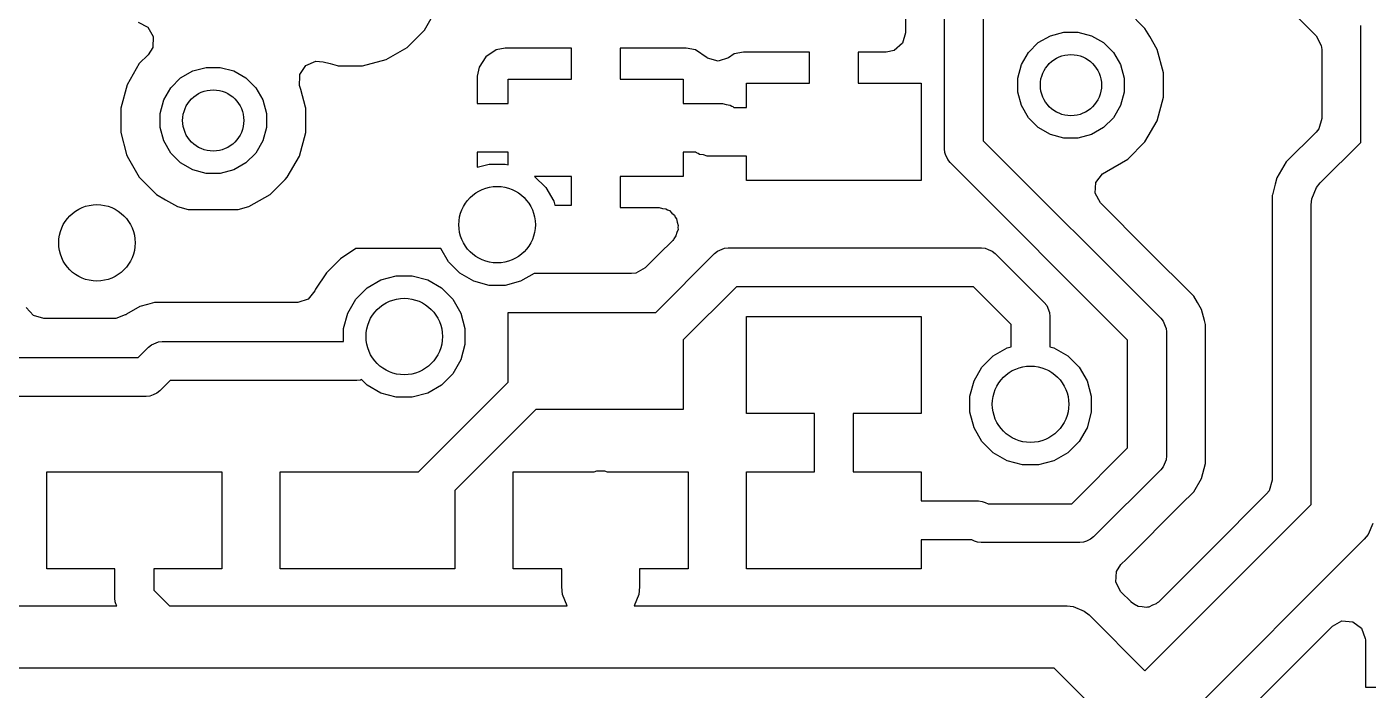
# Model space of a CAD drawing. Extents: x 3.09 to 4.62, y -6.46 to -3.15.
# Drawn here: x 3.4324 to 3.7775, y -5.3037 to -5.133 of the extents above; entities that cross this region are included whole.
import ezdxf

# ---------------------------------------------------------------- set-up
doc = ezdxf.new("R2010")
doc.units = 0
doc.header["$MEASUREMENT"] = 0
doc.layers.add('BLACK', color=7, linetype='CONTINUOUS')

msp = doc.modelspace()

# ---------------------------------------------------------------- linework, layer by layer
at = {"layer": 'BLACK', "linetype": 'CONTINUOUS'}
for p, q in [((3.74081, -5.11207), (3.76408, -5.13535)), ((3.66844, -5.16439), (3.66844, -5.11798)), ((3.67844, -5.12006), (3.67844, -5.16232)), ((3.53466, -5.13385), (3.53779, -5.12843)), ((3.46104, -5.13179), (3.46352, -5.13309)), ((3.65843, -5.12929), (3.65843, -5.13454)), ((3.72004, -5.13339), (3.71561, -5.12896)), ((3.46352, -5.13309), (3.4649, -5.13552)), ((3.53023, -5.13828), (3.53466, -5.13385)), ((3.65843, -5.13454), (3.65764, -5.13722)), ((3.69261, -5.13707), (3.69573, -5.13527)), ((3.69573, -5.13527), (3.6992, -5.13434)), ((3.6992, -5.13434), (3.7028, -5.13434)), ((3.7028, -5.13434), (3.70627, -5.13527)), ((3.70627, -5.13527), (3.70939, -5.13707)), ((3.72127, -5.13552), (3.72004, -5.13339)), ((3.72004, -5.13339), (3.72004, -5.13339)), ((3.76408, -5.13535), (3.76542, -5.1378)), ((3.77556, -5.16276), (3.77556, -5.13265)), ((3.46475, -5.13831), (3.46358, -5.14017)), ((3.4649, -5.13552), (3.46475, -5.13831)), ((3.5248, -5.14142), (3.53023, -5.13828)), ((3.55312, -5.13894), (3.55047, -5.14071)), ((3.55545, -5.13848), (3.55312, -5.13894)), ((3.57249, -5.13848), (3.55545, -5.13848)), ((3.57249, -5.14648), (3.57249, -5.13848)), ((3.60203, -5.13848), (3.58499, -5.13848)), ((3.58499, -5.13848), (3.58499, -5.14648)), ((3.60436, -5.13894), (3.60203, -5.13848)), ((3.60738, -5.14096), (3.60436, -5.13894)), ((3.65764, -5.13722), (3.65553, -5.13905)), ((3.69007, -5.13961), (3.69261, -5.13707)), ((3.70939, -5.13707), (3.71193, -5.13961)), ((3.72318, -5.13881), (3.72127, -5.13552)), ((3.7248, -5.14487), (3.72318, -5.13881)), ((3.76542, -5.1378), (3.76554, -5.13886)), ((3.76554, -5.13886), (3.76554, -5.15656)), ((3.46358, -5.14017), (3.46127, -5.14247)), ((3.50417, -5.14297), (3.50674, -5.14187)), ((3.50674, -5.14187), (3.50862, -5.142)), ((3.50862, -5.142), (3.51037, -5.14247)), ((3.51875, -5.14304), (3.5248, -5.14142)), ((3.55047, -5.14071), (3.5487, -5.14335)), ((3.60753, -5.14105), (3.60738, -5.14096)), ((3.61022, -5.14179), (3.60753, -5.14105)), ((3.61289, -5.14096), (3.61022, -5.14179)), ((3.61438, -5.13996), (3.61289, -5.14096)), ((3.61671, -5.1395), (3.61438, -5.13996)), ((3.63375, -5.1395), (3.61671, -5.1395)), ((3.63375, -5.1475), (3.63375, -5.1395)), ((3.65346, -5.1395), (3.64625, -5.1395)), ((3.64625, -5.1395), (3.64625, -5.1475)), ((3.65553, -5.13905), (3.65346, -5.1395)), ((3.68827, -5.14273), (3.69007, -5.13961)), ((3.71193, -5.13961), (3.71373, -5.14273)), ((3.46127, -5.14247), (3.45814, -5.1479)), ((3.46127, -5.14247), (3.46127, -5.14247)), ((3.47193, -5.14615), (3.47504, -5.14436)), ((3.47504, -5.14436), (3.47852, -5.14342)), ((3.47852, -5.14342), (3.48211, -5.14342)), ((3.48211, -5.14342), (3.48559, -5.14436)), ((3.48559, -5.14436), (3.4887, -5.14615)), ((3.50254, -5.14808), (3.5026, -5.14569)), ((3.5026, -5.14569), (3.50261, -5.14528)), ((3.50261, -5.14528), (3.50417, -5.14297)), ((3.51037, -5.14247), (3.51222, -5.14297)), ((3.51222, -5.14297), (3.51248, -5.14304)), ((3.51248, -5.14304), (3.51248, -5.14304)), ((3.51248, -5.14304), (3.51875, -5.14304)), ((3.51875, -5.14304), (3.51875, -5.14304)), ((3.5487, -5.14335), (3.54824, -5.14569)), ((3.54824, -5.14569), (3.54824, -5.15273)), ((3.68734, -5.1462), (3.68827, -5.14273)), ((3.71373, -5.14273), (3.71466, -5.1462)), ((3.7248, -5.15113), (3.7248, -5.14487)), ((3.45814, -5.1479), (3.45652, -5.15395)), ((3.45814, -5.1479), (3.45814, -5.1479)), ((3.46758, -5.15181), (3.46938, -5.1487)), ((3.46938, -5.1487), (3.47193, -5.14615)), ((3.4887, -5.14615), (3.49125, -5.1487)), ((3.49125, -5.1487), (3.49305, -5.15181)), ((3.50283, -5.14915), (3.50254, -5.14808)), ((3.50404, -5.15367), (3.50283, -5.14915)), ((3.55624, -5.15273), (3.55624, -5.14648)), ((3.55624, -5.14648), (3.57249, -5.14648)), ((3.58499, -5.14648), (3.60124, -5.14648)), ((3.60124, -5.14648), (3.60124, -5.15273)), ((3.6175, -5.15375), (3.6175, -5.1475)), ((3.6175, -5.1475), (3.63375, -5.1475)), ((3.64625, -5.1475), (3.6625, -5.1475)), ((3.6625, -5.1475), (3.6625, -5.1725)), ((3.68734, -5.1498), (3.68734, -5.1462)), ((3.71466, -5.1462), (3.71466, -5.1498)), ((3.46665, -5.15529), (3.46758, -5.15181)), ((3.49305, -5.15181), (3.49398, -5.15529)), ((3.54824, -5.15273), (3.55624, -5.15273)), ((3.60124, -5.15273), (3.61136, -5.15273)), ((3.61136, -5.15273), (3.61232, -5.15301)), ((3.68827, -5.15327), (3.68734, -5.1498)), ((3.71466, -5.1498), (3.71373, -5.15327)), ((3.72318, -5.15719), (3.7248, -5.15113)), ((3.45652, -5.15395), (3.45652, -5.16022)), ((3.46665, -5.15889), (3.46665, -5.15529)), ((3.49398, -5.15529), (3.49398, -5.15889)), ((3.50411, -5.15395), (3.50404, -5.15367)), ((3.50411, -5.16022), (3.50411, -5.15395)), ((3.61232, -5.15301), (3.61332, -5.15313)), ((3.61332, -5.15313), (3.61377, -5.15343)), ((3.61377, -5.15343), (3.61404, -5.15351)), ((3.61404, -5.15351), (3.61425, -5.15375)), ((3.61425, -5.15375), (3.6175, -5.15375)), ((3.69007, -5.15639), (3.68827, -5.15327)), ((3.71373, -5.15327), (3.71193, -5.15639)), ((3.46758, -5.16236), (3.46665, -5.15889)), ((3.49398, -5.15889), (3.49305, -5.16236)), ((3.69261, -5.15893), (3.69007, -5.15639)), ((3.69573, -5.16073), (3.69261, -5.15893)), ((3.70939, -5.15893), (3.70627, -5.16073)), ((3.71193, -5.15639), (3.70939, -5.15893)), ((3.72004, -5.16261), (3.72318, -5.15719)), ((3.76475, -5.15924), (3.76408, -5.16007)), ((3.76554, -5.15656), (3.76475, -5.15924)), ((3.45652, -5.16022), (3.45802, -5.16585)), ((3.46938, -5.16548), (3.46758, -5.16236)), ((3.49305, -5.16236), (3.49125, -5.16548)), ((3.50249, -5.16627), (3.50411, -5.16022)), ((3.67844, -5.16232), (3.72412, -5.20799)), ((3.6992, -5.16166), (3.69573, -5.16073)), ((3.7028, -5.16166), (3.6992, -5.16166)), ((3.70627, -5.16073), (3.7028, -5.16166)), ((3.71561, -5.16704), (3.72004, -5.16261)), ((3.76408, -5.16007), (3.75639, -5.16776)), ((3.76515, -5.17317), (3.77556, -5.16276)), ((3.45802, -5.16585), (3.45814, -5.16627)), ((3.45814, -5.16627), (3.45814, -5.16627)), ((3.45814, -5.16627), (3.46127, -5.1717)), ((3.47193, -5.16802), (3.46938, -5.16548)), ((3.49125, -5.16548), (3.4887, -5.16802)), ((3.49936, -5.1717), (3.50249, -5.16627)), ((3.55624, -5.16523), (3.54824, -5.16523)), ((3.54824, -5.16523), (3.54824, -5.16912)), ((3.55624, -5.16852), (3.55624, -5.16523)), ((3.60441, -5.16523), (3.60124, -5.16523)), ((3.60124, -5.16523), (3.60124, -5.17148)), ((3.6047, -5.16546), (3.60441, -5.16523)), ((3.6051, -5.16558), (3.6047, -5.16546)), ((3.60542, -5.16585), (3.6051, -5.16558)), ((3.60642, -5.16597), (3.60542, -5.16585)), ((3.60738, -5.16625), (3.60642, -5.16597)), ((3.6175, -5.16625), (3.60738, -5.16625)), ((3.6175, -5.1725), (3.6175, -5.16625)), ((3.66854, -5.16537), (3.66844, -5.16439)), ((3.66874, -5.16585), (3.66854, -5.16537)), ((3.66854, -5.16537), (3.66854, -5.16537)), ((3.66929, -5.16717), (3.66874, -5.16585)), ((3.47504, -5.16982), (3.47193, -5.16802)), ((3.47852, -5.17075), (3.47504, -5.16982)), ((3.48559, -5.16982), (3.48211, -5.17075)), ((3.4887, -5.16802), (3.48559, -5.16982)), ((3.54824, -5.16912), (3.5513, -5.1683)), ((3.5513, -5.1683), (3.55541, -5.1683)), ((3.55541, -5.1683), (3.55624, -5.16852)), ((3.66991, -5.16793), (3.66929, -5.16717)), ((3.66929, -5.16717), (3.66929, -5.16717)), ((3.71558, -5.2136), (3.66991, -5.16793)), ((3.71019, -5.17018), (3.71561, -5.16704)), ((3.75639, -5.16776), (3.75401, -5.17187)), ((3.75639, -5.16776), (3.75639, -5.16776)), ((3.46127, -5.1717), (3.46127, -5.1717)), ((3.46127, -5.1717), (3.4657, -5.17613)), ((3.48211, -5.17075), (3.47852, -5.17075)), ((3.49493, -5.17613), (3.49879, -5.17226)), ((3.49879, -5.17226), (3.49936, -5.1717)), ((3.563, -5.17148), (3.56585, -5.17432)), ((3.57249, -5.17148), (3.563, -5.17148)), ((3.57249, -5.17891), (3.57249, -5.17148)), ((3.60124, -5.17148), (3.58499, -5.17148)), ((3.58499, -5.17148), (3.58499, -5.17948)), ((3.6625, -5.1725), (3.6175, -5.1725)), ((3.70723, -5.17582), (3.70743, -5.17303)), ((3.70743, -5.17303), (3.7091, -5.17079)), ((3.7091, -5.17079), (3.71018, -5.17018)), ((3.71018, -5.17018), (3.71019, -5.17018)), ((3.71019, -5.17018), (3.71019, -5.17018)), ((3.75401, -5.17187), (3.75358, -5.17349)), ((3.76415, -5.17438), (3.76515, -5.17317)), ((3.4657, -5.17613), (3.4657, -5.17613)), ((3.4657, -5.17613), (3.4657, -5.17613)), ((3.4657, -5.17613), (3.4657, -5.17613)), ((3.4657, -5.17613), (3.4657, -5.17613)), ((3.4657, -5.17613), (3.46805, -5.17749)), ((3.4895, -5.17926), (3.49493, -5.17613)), ((3.56585, -5.17432), (3.56791, -5.17788)), ((3.70857, -5.17827), (3.70723, -5.17582)), ((3.7528, -5.17641), (3.75279, -5.17646)), ((3.75279, -5.17646), (3.75279, -5.24968)), ((3.75284, -5.17624), (3.7528, -5.17641)), ((3.7528, -5.17641), (3.7528, -5.17641)), ((3.75358, -5.17349), (3.75284, -5.17624)), ((3.76298, -5.17722), (3.76415, -5.17438)), ((3.46805, -5.17749), (3.47113, -5.17926)), ((3.47113, -5.17926), (3.47388, -5.18)), ((3.47388, -5.18), (3.48675, -5.18)), ((3.48675, -5.18), (3.4895, -5.17926)), ((3.56791, -5.17788), (3.56818, -5.17891)), ((3.56818, -5.17891), (3.57249, -5.17891)), ((3.58499, -5.17948), (3.59502, -5.17948)), ((3.59502, -5.17948), (3.59587, -5.17973)), ((3.59587, -5.17973), (3.59676, -5.17979)), ((3.59676, -5.17979), (3.59719, -5.18011)), ((3.59719, -5.18011), (3.5977, -5.18026)), ((3.5977, -5.18026), (3.59829, -5.18093)), ((3.72064, -5.19034), (3.70857, -5.17827)), ((3.76281, -5.17883), (3.76296, -5.17727)), ((3.76281, -5.25588), (3.76281, -5.17883)), ((3.76296, -5.17727), (3.76298, -5.17722)), ((3.59829, -5.18093), (3.59899, -5.18146)), ((3.59899, -5.18146), (3.59918, -5.18197)), ((3.59918, -5.18197), (3.59954, -5.18238)), ((3.59954, -5.18238), (3.59966, -5.18325)), ((3.59966, -5.18325), (3.59997, -5.18408)), ((3.59938, -5.18681), (3.59885, -5.18752)), ((3.59957, -5.18595), (3.59938, -5.18681)), ((3.59993, -5.18514), (3.59957, -5.18595)), ((3.59997, -5.18408), (3.59986, -5.18461)), ((3.59986, -5.18461), (3.59993, -5.18514)), ((3.51704, -5.19), (3.51304, -5.19267)), ((3.53884, -5.19), (3.51704, -5.19)), ((3.54086, -5.1935), (3.53884, -5.19)), ((3.59853, -5.18794), (3.59499, -5.19148)), ((3.59877, -5.18769), (3.59853, -5.18794)), ((3.59885, -5.18752), (3.59877, -5.18769)), ((3.61006, -5.19072), (3.61186, -5.18998)), ((3.61186, -5.18998), (3.61283, -5.18988)), ((3.61186, -5.18998), (3.61186, -5.18998)), ((3.61283, -5.18988), (3.67799, -5.18988)), ((3.67799, -5.18988), (3.67897, -5.18998)), ((3.67897, -5.18998), (3.67897, -5.18998)), ((3.67897, -5.18998), (3.67971, -5.19029)), ((3.67971, -5.19029), (3.68077, -5.19072)), ((3.7326, -5.2023), (3.72064, -5.19034)), ((3.51304, -5.19267), (3.50945, -5.19626)), ((3.51304, -5.19267), (3.51304, -5.19267)), ((3.54377, -5.1964), (3.54086, -5.1935)), ((3.59499, -5.19148), (3.59147, -5.195)), ((3.59417, -5.20648), (3.6093, -5.19135)), ((3.6093, -5.19135), (3.61006, -5.19072)), ((3.68077, -5.19072), (3.68077, -5.19072)), ((3.68077, -5.19072), (3.68153, -5.19135)), ((3.68153, -5.19135), (3.68878, -5.1986)), ((3.50945, -5.19626), (3.50663, -5.20048)), ((3.50945, -5.19626), (3.50945, -5.19626)), ((3.52344, -5.19814), (3.52741, -5.19708)), ((3.52741, -5.19708), (3.53152, -5.19708)), ((3.53152, -5.19708), (3.53549, -5.19814)), ((3.54733, -5.19846), (3.54377, -5.1964)), ((3.56286, -5.19646), (3.55938, -5.19846)), ((3.58796, -5.19646), (3.56286, -5.19646)), ((3.58902, -5.19634), (3.58796, -5.19646)), ((3.59147, -5.195), (3.58902, -5.19634)), ((3.50646, -5.20089), (3.50471, -5.20307)), ((3.50663, -5.20048), (3.50646, -5.20089)), ((3.50663, -5.20048), (3.50663, -5.20048)), ((3.51697, -5.2031), (3.51988, -5.20019)), ((3.51988, -5.20019), (3.52344, -5.19814)), ((3.53549, -5.19814), (3.53905, -5.20019)), ((3.53905, -5.20019), (3.54196, -5.2031)), ((3.5513, -5.19952), (3.54733, -5.19846)), ((3.55541, -5.19952), (3.5513, -5.19952)), ((3.55938, -5.19846), (3.55541, -5.19952)), ((3.61491, -5.19988), (3.60124, -5.21355)), ((3.67592, -5.19988), (3.61491, -5.19988)), ((3.68171, -5.20567), (3.67592, -5.19988)), ((3.68878, -5.1986), (3.68878, -5.1986)), ((3.68878, -5.1986), (3.69414, -5.20396)), ((3.46336, -5.20446), (3.4614, -5.20498)), ((3.46522, -5.20396), (3.46336, -5.20446)), ((3.50188, -5.20396), (3.46522, -5.20396)), ((3.50206, -5.20395), (3.50188, -5.20396)), ((3.50471, -5.20307), (3.50206, -5.20395)), ((3.51492, -5.20666), (3.51697, -5.2031)), ((3.54196, -5.2031), (3.54402, -5.20666)), ((3.69414, -5.20396), (3.69477, -5.20472)), ((3.73355, -5.20396), (3.7326, -5.2023)), ((3.7326, -5.2023), (3.7326, -5.2023)), ((3.73458, -5.20573), (3.73355, -5.20396)), ((3.43403, -5.2073), (3.4322, -5.20519)), ((3.43671, -5.20809), (3.43403, -5.2073)), ((3.45769, -5.20712), (3.45523, -5.20807)), ((3.4577, -5.20712), (3.45769, -5.20712)), ((3.45769, -5.20712), (3.45769, -5.20712)), ((3.45784, -5.20707), (3.4577, -5.20712)), ((3.45798, -5.20696), (3.45784, -5.20707)), ((3.4614, -5.20498), (3.45798, -5.20696)), ((3.51385, -5.21063), (3.51492, -5.20666)), ((3.54402, -5.20666), (3.54508, -5.21063)), ((3.55624, -5.22441), (3.55624, -5.20648)), ((3.55624, -5.20648), (3.59417, -5.20648)), ((3.6175, -5.2325), (3.6175, -5.2075)), ((3.6175, -5.2075), (3.6625, -5.2075)), ((3.6625, -5.2075), (3.6625, -5.2325)), ((3.68561, -5.20957), (3.68171, -5.20567)), ((3.68171, -5.20567), (3.68171, -5.20567)), ((3.69477, -5.20472), (3.69551, -5.20652)), ((3.69551, -5.20652), (3.69551, -5.20652)), ((3.69551, -5.20652), (3.69561, -5.2075)), ((3.69561, -5.2075), (3.69561, -5.2153)), ((3.73534, -5.20856), (3.73458, -5.20573)), ((3.45482, -5.20809), (3.43671, -5.20809)), ((3.45523, -5.20807), (3.45482, -5.20809)), ((3.51385, -5.21398), (3.51385, -5.21063)), ((3.54508, -5.21063), (3.54508, -5.21474)), ((3.68561, -5.2153), (3.68561, -5.20957)), ((3.72412, -5.20799), (3.72474, -5.20875)), ((3.72474, -5.20875), (3.72543, -5.21041)), ((3.72543, -5.21041), (3.72549, -5.21055)), ((3.72549, -5.21055), (3.72558, -5.21153)), ((3.7356, -5.20955), (3.73534, -5.20856)), ((3.7356, -5.2139), (3.7356, -5.20955)), ((3.46366, -5.21544), (3.46442, -5.21482)), ((3.46442, -5.21482), (3.46622, -5.21407)), ((3.46442, -5.21482), (3.46442, -5.21482)), ((3.46622, -5.21407), (3.4672, -5.21398)), ((3.4672, -5.21398), (3.51385, -5.21398)), ((3.54508, -5.21474), (3.54402, -5.21872)), ((3.60124, -5.21355), (3.60124, -5.23148)), ((3.71558, -5.24134), (3.71558, -5.2136)), ((3.72558, -5.21153), (3.72558, -5.24341)), ((3.7356, -5.24539), (3.7356, -5.2139)), ((3.7356, -5.2139), (3.7356, -5.2139)), ((3.42211, -5.21811), (3.46099, -5.21811)), ((3.46099, -5.21811), (3.46366, -5.21544)), ((3.67811, -5.22054), (3.68102, -5.21763)), ((3.68102, -5.21763), (3.68458, -5.21557)), ((3.68458, -5.21557), (3.68561, -5.2153)), ((3.69561, -5.2153), (3.69663, -5.21557)), ((3.69663, -5.21557), (3.70019, -5.21763)), ((3.70019, -5.21763), (3.7031, -5.22054)), ((3.54402, -5.21872), (3.54196, -5.22228)), ((3.67606, -5.2241), (3.67811, -5.22054)), ((3.7031, -5.22054), (3.70516, -5.2241)), ((3.46927, -5.22398), (3.4666, -5.22665)), ((3.51724, -5.22398), (3.46927, -5.22398)), ((3.51822, -5.22388), (3.51724, -5.22398)), ((3.51847, -5.22378), (3.51822, -5.22388)), ((3.51822, -5.22388), (3.51822, -5.22388)), ((3.51988, -5.22518), (3.51847, -5.22378)), ((3.52344, -5.22724), (3.51988, -5.22518)), ((3.53315, -5.2475), (3.55624, -5.22441)), ((3.53905, -5.22518), (3.53549, -5.22724)), ((3.54196, -5.22228), (3.53905, -5.22518)), ((3.67499, -5.22807), (3.67606, -5.2241)), ((3.70516, -5.2241), (3.70622, -5.22807)), ((3.46306, -5.22811), (3.42211, -5.22811)), ((3.46404, -5.22801), (3.46306, -5.22811)), ((3.46488, -5.22767), (3.46404, -5.22801)), ((3.46404, -5.22801), (3.46404, -5.22801)), ((3.46584, -5.22727), (3.46488, -5.22767)), ((3.4666, -5.22665), (3.46584, -5.22727)), ((3.46584, -5.22727), (3.46584, -5.22727)), ((3.52741, -5.2283), (3.52344, -5.22724)), ((3.53152, -5.2283), (3.52741, -5.2283)), ((3.53549, -5.22724), (3.53152, -5.2283)), ((3.67499, -5.23218), (3.67499, -5.22807)), ((3.70622, -5.22807), (3.70622, -5.23218)), ((3.56331, -5.23148), (3.5425, -5.25229)), ((3.60124, -5.23148), (3.56331, -5.23148)), ((3.635, -5.2325), (3.6175, -5.2325)), ((3.635, -5.2475), (3.635, -5.2325)), ((3.6625, -5.2325), (3.645, -5.2325)), ((3.645, -5.2325), (3.645, -5.2475)), ((3.67606, -5.23615), (3.67499, -5.23218)), ((3.70622, -5.23218), (3.70516, -5.23615)), ((3.67811, -5.23971), (3.67606, -5.23615)), ((3.70516, -5.23615), (3.7031, -5.23971)), ((3.68102, -5.24262), (3.67811, -5.23971)), ((3.7031, -5.23971), (3.70019, -5.24262)), ((3.70121, -5.25571), (3.71558, -5.24134)), ((3.68458, -5.24467), (3.68102, -5.24262)), ((3.68855, -5.24574), (3.68458, -5.24467)), ((3.69266, -5.24574), (3.68855, -5.24574)), ((3.69663, -5.24467), (3.69266, -5.24574)), ((3.70019, -5.24262), (3.69663, -5.24467)), ((3.72549, -5.24439), (3.72474, -5.24619)), ((3.72558, -5.24341), (3.72549, -5.24439)), ((3.73458, -5.24921), (3.7356, -5.24539)), ((3.4375, -5.2725), (3.4375, -5.2475)), ((3.4375, -5.2475), (3.4825, -5.2475)), ((3.4825, -5.2475), (3.4825, -5.2725)), ((3.4975, -5.2725), (3.4975, -5.2475)), ((3.4975, -5.2475), (3.53315, -5.2475)), ((3.5575, -5.2725), (3.5575, -5.2475)), ((3.5575, -5.2475), (3.57835, -5.2475)), ((3.57835, -5.2475), (3.57902, -5.24722)), ((3.57902, -5.24722), (3.58098, -5.24722)), ((3.58098, -5.24722), (3.58165, -5.2475)), ((3.58165, -5.2475), (3.6025, -5.2475)), ((3.6025, -5.2475), (3.6025, -5.2725)), ((3.6175, -5.2725), (3.6175, -5.2475)), ((3.6175, -5.2475), (3.635, -5.2475)), ((3.645, -5.2475), (3.6625, -5.2475)), ((3.6625, -5.2475), (3.6625, -5.255)), ((3.72412, -5.24695), (3.70681, -5.26425)), ((3.72474, -5.24619), (3.72412, -5.24695)), ((3.72474, -5.24619), (3.72474, -5.24619)), ((3.7326, -5.25263), (3.73458, -5.24921)), ((3.5425, -5.25229), (3.5425, -5.2725)), ((3.7294, -5.25584), (3.7326, -5.25263)), ((3.7326, -5.25263), (3.7326, -5.25263)), ((3.752, -5.25236), (3.75133, -5.25318)), ((3.75279, -5.24968), (3.752, -5.25236)), ((3.6625, -5.255), (3.67722, -5.255)), ((3.67722, -5.255), (3.6782, -5.2551)), ((3.6782, -5.2551), (3.6782, -5.2551)), ((3.6782, -5.2551), (3.6789, -5.25539)), ((3.6789, -5.25539), (3.67969, -5.25571)), ((3.67969, -5.25571), (3.70121, -5.25571)), ((3.7153, -5.26994), (3.7294, -5.25584)), ((3.72, -5.29869), (3.76281, -5.25588)), ((3.7294, -5.25584), (3.7294, -5.25584)), ((3.75133, -5.25318), (3.73689, -5.26763)), ((3.77865, -5.26076), (3.77746, -5.26364)), ((3.67547, -5.265), (3.6625, -5.265)), ((3.6625, -5.265), (3.6625, -5.2725)), ((3.67622, -5.26531), (3.67547, -5.265)), ((3.67696, -5.26562), (3.67622, -5.26531)), ((3.67794, -5.26571), (3.67696, -5.26562)), ((3.67696, -5.26562), (3.67696, -5.26562)), ((3.70328, -5.26571), (3.67794, -5.26571)), ((3.70425, -5.26562), (3.70328, -5.26571)), ((3.705, -5.26531), (3.70425, -5.26562)), ((3.70425, -5.26562), (3.70425, -5.26562)), ((3.70606, -5.26487), (3.705, -5.26531)), ((3.70681, -5.26425), (3.70606, -5.26487)), ((3.70606, -5.26487), (3.70606, -5.26487)), ((3.77646, -5.26485), (3.728, -5.31331)), ((3.77746, -5.26364), (3.77646, -5.26485)), ((3.71387, -5.27137), (3.7153, -5.26994)), ((3.7153, -5.26994), (3.7153, -5.26994)), ((3.73689, -5.26763), (3.72351, -5.28101)), ((3.455, -5.2725), (3.4375, -5.2725)), ((3.455, -5.28), (3.455, -5.2725)), ((3.4825, -5.2725), (3.465, -5.2725)), ((3.465, -5.2725), (3.465, -5.27793)), ((3.5425, -5.2725), (3.4975, -5.2725)), ((3.57, -5.2725), (3.5575, -5.2725)), ((3.57, -5.27713), (3.57, -5.2725)), ((3.6025, -5.2725), (3.59, -5.2725)), ((3.59, -5.2725), (3.59, -5.27713)), ((3.6625, -5.2725), (3.6175, -5.2725)), ((3.71253, -5.27593), (3.71273, -5.27314)), ((3.71273, -5.27314), (3.71387, -5.27137)), ((3.71387, -5.27838), (3.71253, -5.27593)), ((3.4551, -5.28098), (3.455, -5.28)), ((3.465, -5.27793), (3.46907, -5.282)), ((3.57019, -5.27908), (3.57, -5.27713)), ((3.5714, -5.282), (3.57019, -5.27908)), ((3.58981, -5.27908), (3.5886, -5.282)), ((3.59, -5.27713), (3.58981, -5.27908)), ((3.71647, -5.28099), (3.71387, -5.27838)), ((3.35, -5.282), (3.45552, -5.282)), ((3.45529, -5.28145), (3.4551, -5.28098)), ((3.4551, -5.28098), (3.4551, -5.28098)), ((3.45552, -5.282), (3.45529, -5.28145)), ((3.46907, -5.282), (3.47, -5.282)), ((3.47, -5.282), (3.5714, -5.282)), ((3.5886, -5.282), (3.7, -5.282)), ((3.7, -5.282), (3.70156, -5.28215)), ((3.70156, -5.28215), (3.70156, -5.28215)), ((3.70156, -5.28215), (3.70444, -5.28335)), ((3.70444, -5.28335), (3.70566, -5.28434)), ((3.71649, -5.28101), (3.71647, -5.28099)), ((3.71762, -5.28185), (3.71649, -5.28101)), ((3.7179, -5.28192), (3.71762, -5.28185)), ((3.71827, -5.28215), (3.7179, -5.28192)), ((3.71932, -5.28222), (3.71827, -5.28215)), ((3.72035, -5.28245), (3.71932, -5.28222)), ((3.72069, -5.28232), (3.72035, -5.28245)), ((3.72105, -5.28235), (3.72069, -5.28232)), ((3.72198, -5.28184), (3.72105, -5.28235)), ((3.72297, -5.28147), (3.72198, -5.28184)), ((3.72319, -5.28118), (3.72297, -5.28147)), ((3.72351, -5.28101), (3.72319, -5.28118)), ((3.70566, -5.28434), (3.72, -5.29869)), ((3.7452, -5.31028), (3.76828, -5.2872)), ((3.76828, -5.2872), (3.77073, -5.28586)), ((3.77073, -5.28586), (3.77352, -5.28606)), ((3.77352, -5.28606), (3.77576, -5.28774)), ((3.77576, -5.28774), (3.77674, -5.29036)), ((3.77674, -5.29036), (3.77675, -5.29071)), ((3.77675, -5.29071), (3.77675, -5.30295)), ((3.47, -5.298), (3.35, -5.298)), ((3.575, -5.298), (3.47, -5.298)), ((3.58, -5.298), (3.575, -5.298)), ((3.69669, -5.298), (3.58, -5.298)), ((3.712, -5.31331), (3.69669, -5.298)), ((3.77675, -5.30295), (3.78475, -5.30295))]:
    msp.add_line(p, q, dxfattribs=at)
at = {"layer": 'BLACK'}
for centre, radius in [((3.701, -5.148), 0.00787), ((3.48031, -5.15709), 0.00787), ((3.55336, -5.18391), 0.00984), ((3.45039, -5.18858), 0.00984), ((3.52947, -5.21269), 0.00984), ((3.69061, -5.23012), 0.00984)]:
    msp.add_circle(centre, radius, dxfattribs=at)

doc.saveas('drawing.dxf')
